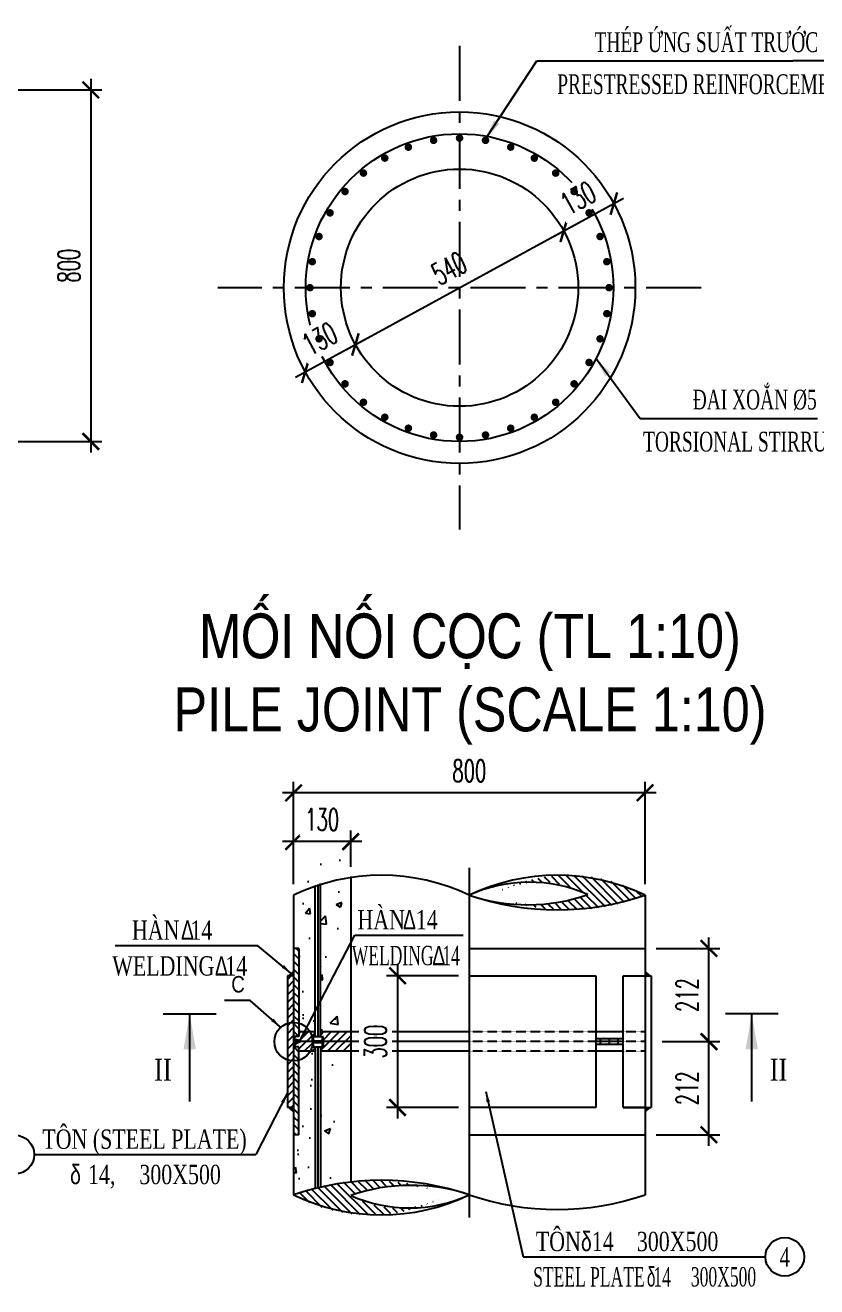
# Model space of a CAD drawing. Extents: x -687 to 808890, y -259 to 107959.
# Drawn here: x 801079 to 802880, y 91288 to 94159 of the extents above; entities that cross this region are included whole.
import ezdxf
from ezdxf.enums import TextEntityAlignment as Align

# ---------------------------------------------------------------- set-up
doc = ezdxf.new("R2010")
doc.units = 0
doc.header["$MEASUREMENT"] = 0
doc.header["$PDMODE"] = 3
doc.linetypes.add('CENTER', pattern=[2, 1.25, -0.25, 0.25, -0.25])
doc.linetypes.add('HIDDEN', pattern=[0.375, 0.25, -0.125])
doc.layers.get('0').update_dxf_attribs({"color": 3, "linetype": 'CONTINUOUS'})
doc.layers.get('DEFPOINTS').update_dxf_attribs({"linetype": 'CONTINUOUS'})
for name, color, linetype in [('HARCH', 9, 'CONTINUOUS'), ('Hatch', 5, 'CONTINUOUS'), ('khuat', 8, 'HIDDEN'), ('Kich thuoc', 4, 'CONTINUOUS'), ('KTHUOC', 2, 'CONTINUOUS'), ('Manh', 9, 'CONTINUOUS'), ('Text', 3, 'CONTINUOUS'), ('Thep chu', 1, 'CONTINUOUS'), ('Thep dai', 6, 'CONTINUOUS'), ('Tim', 8, 'CENTER'), ('VIEN', 3, 'CONTINUOUS')]:
    doc.layers.add(name, color=color, linetype=linetype)
doc.styles.add('DIM', font='isocp.shx')
doc.styles.add('HOA', font='VHAVAN.TTF')
doc.styles.add('Kichthuoc', font='romans.shx', dxfattribs={"width": 0.6})
doc.styles.get("Standard").update_dxf_attribs({"font": 'vntimeh.shx', "width": 0.65})
doc.styles.add('SYMBOL', font='greeks.shx', dxfattribs={"width": 0.8})
doc.styles.add('Ten', font='VHARIALN.TTF')
doc.linetypes.add('WELD', pattern='A,0.3,[130,ltypeshp.shx,S=0.25,R=0,X=0,Y=0.25],0.3', length=0.6)
doc.dimstyles.new('10a', dxfattribs={"dimscale": 200, "dimtxt": 0.22, "dimasz": 0.12, "dimexe": 0.12, "dimexo": 0.12, "dimgap": 0.1, "dimtad": 1, "dimdec": 0, "dimlfac": 0.5, "dimzin": 0, "dimdsep": 46, "dimtxsty": 'DIM', "dimblk": 'OBLIQUE', "dimcen": 0.09, "dimdle": 0.12, "dimclrd": 4, "dimclre": 4, "dimclrt": 3, "dimadec": 0, "dimazin": 0, "dimtfac": 1, "dimtdec": 0, "dimtmove": 0, "dimatfit": 0, "dimfxl": 1, "dimtolj": 1, "dimtzin": 0, "dimarcsym": 0})
doc.dimstyles.new('Dim 250', dxfattribs={"dimscale": 250, "dimtxt": 0.2, "dimasz": 0.15, "dimexe": 0.1, "dimexo": 0.1, "dimgap": 0.1, "dimtad": 1, "dimdec": 0, "dimlfac": -1, "dimzin": 0, "dimdsep": 46, "dimtxsty": 'Kichthuoc', "dimblk": 'ARCHTICK', "dimcen": 0.1, "dimdle": 0.1, "dimclrd": 4, "dimclre": 4, "dimclrt": 3, "dimadec": 0, "dimazin": 0, "dimtfac": 1, "dimtdec": 0, "dimtix": 1, "dimtmove": 2, "dimatfit": 3, "dimfxl": 1, "dimtfill": 1, "dimtolj": 1, "dimtzin": 0, "dimarcsym": 0})
doc.dimstyles.new('Le 250', dxfattribs={"dimscale": 250, "dimtxt": 0.22, "dimasz": 0.18, "dimexe": 0.1, "dimexo": 0.2, "dimgap": 0.1, "dimtad": 1, "dimdec": 0, "dimzin": 0, "dimdsep": 46, "dimtxsty": 'Kichthuoc', "dimblk": 'ARCHTICK', "dimcen": 0, "dimdle": 0.1, "dimclrd": 2, "dimclre": 2, "dimclrt": 256, "dimadec": 0, "dimazin": 0, "dimtfac": 1, "dimtdec": 0, "dimtix": 1, "dimtmove": 2, "dimatfit": 3, "dimfxl": 1, "dimtolj": 1, "dimtzin": 0, "dimarcsym": 0})
pattern_1 = [(135, (790914.554, 93027.854), (-8.838835, -8.838835), [])]

# ---------------------------------------------------------------- blocks, each defined once
blk = doc.blocks.new('_ArchTick')
at = {"color": 0, "linetype": 'ByBlock', "const_width": 0.15}
blk.add_lwpolyline([(-0.5, -0.5), (0.5, 0.5)], dxfattribs=at)
blk = doc.blocks.new('*D296')
at = {"layer": 'DEFPOINTS', "color": 0}
for p in [(801015.8, 94011.5), (801015.8, 93211.5), (801228, 93211.5)]:
    blk.add_point(p, dxfattribs=at)
at = {"layer": 'Kich thuoc', "color": 4, "lineweight": -2}
for p, q in [((801228, 94036.5), (801228, 93186.5)), ((801040.8, 94011.5), (801253, 94011.5)), ((801040.8, 93211.5), (801253, 93211.5))]:
    blk.add_line(p, q, dxfattribs=at)
at = {"layer": 'Kich thuoc', "color": 4, "lineweight": -2, "xscale": 37.5, "yscale": 37.5, "zscale": 37.5}
for p, rotation in [((801228, 94011.5), 90), ((801228, 93211.5), 270)]:
    blk.add_blockref('_ArchTick', p, dxfattribs=dict(at, rotation=rotation))
at = {"layer": 'Kich thuoc', "color": 3, "insert": (801178, 93611.5), "char_height": 50, "attachment_point": 5, "rotation": 90, "style": 'Kichthuoc', "bg_fill": 3, "box_fill_scale": 1.25, "bg_fill_color": 256, "bg_fill_true_color": 13158600, "bg_fill_transparency": 0}
blk.add_mtext('\\A1;800', dxfattribs=at)
blk = doc.blocks.new('*D293')
at = {"layer": 'DEFPOINTS', "color": 0}
for p in [(801830.2, 93432.3), (801830.2, 93432.3), (801716, 93370.1)]:
    blk.add_point(p, dxfattribs=at)
at = {"layer": 'Kich thuoc', "color": 4, "lineweight": -2}
for p, q in [((801694.1, 93358.1), (801852.2, 93444.3)), ((801842.2, 93410.4), (801842.2, 93410.4)), ((801728, 93348.2), (801728, 93348.2))]:
    blk.add_line(p, q, dxfattribs=at)
at = {"layer": 'Kich thuoc', "color": 4, "lineweight": -2, "xscale": 37.5, "yscale": 37.5, "zscale": 37.5}
for p, rotation in [((801830.2, 93432.3), 28.58698925842273), ((801716, 93370.1), 208.5869892584228)]:
    blk.add_blockref('_ArchTick', p, dxfattribs=dict(at, rotation=rotation))
at = {"layer": 'Kich thuoc', "color": 3, "insert": (801749.2, 93445.1), "char_height": 50, "attachment_point": 5, "rotation": 28.587, "style": 'Kichthuoc', "bg_fill": 3, "box_fill_scale": 1.25, "bg_fill_color": 256, "bg_fill_true_color": 13158600, "bg_fill_transparency": 11732736}
blk.add_mtext('\\A1;130', dxfattribs=at)
blk = doc.blocks.new('*D294')
at = {"layer": 'DEFPOINTS', "color": 0}
for p in [(802304.4, 93690.7), (802304.4, 93690.7), (801830.2, 93432.3)]:
    blk.add_point(p, dxfattribs=at)
at = {"layer": 'Kich thuoc', "color": 4, "lineweight": -2}
blk.add_line((801808.2, 93420.3), (802326.3, 93702.7), dxfattribs=at)
at = {"layer": 'Kich thuoc', "color": 4, "lineweight": -2, "xscale": 37.5, "yscale": 37.5, "zscale": 37.5}
for p, rotation in [((802304.4, 93690.7), 28.58698925857876), ((801830.2, 93432.3), 208.5869892585788)]:
    blk.add_blockref('_ArchTick', p, dxfattribs=dict(at, rotation=rotation))
at = {"layer": 'Kich thuoc', "color": 3, "insert": (802043.4, 93605.4), "char_height": 50, "attachment_point": 5, "rotation": 28.587, "style": 'Kichthuoc', "bg_fill": 3, "box_fill_scale": 1.25, "bg_fill_color": 256, "bg_fill_true_color": 13158600, "bg_fill_transparency": 4331688}
blk.add_mtext('\\A1;540', dxfattribs=at)
blk = doc.blocks.new('*D295')
at = {"layer": 'DEFPOINTS', "color": 0}
for p in [(802418.5, 93752.9), (802418.5, 93752.9), (802304.4, 93690.7)]:
    blk.add_point(p, dxfattribs=at)
at = {"layer": 'Kich thuoc', "color": 4, "lineweight": -2}
for p, q in [((802282.4, 93678.7), (802440.5, 93764.9)), ((802430.5, 93730.9), (802430.5, 93730.9)), ((802316.3, 93668.7), (802316.3, 93668.7))]:
    blk.add_line(p, q, dxfattribs=at)
at = {"layer": 'Kich thuoc', "color": 4, "lineweight": -2, "xscale": 37.5, "yscale": 37.5, "zscale": 37.5}
for p, rotation in [((802418.5, 93752.9), 28.58698925876108), ((802304.4, 93690.7), 208.5869892587611)]:
    blk.add_blockref('_ArchTick', p, dxfattribs=dict(at, rotation=rotation))
at = {"layer": 'Kich thuoc', "color": 3, "insert": (802337.5, 93765.7), "char_height": 50, "attachment_point": 5, "rotation": 28.587, "style": 'Kichthuoc', "bg_fill": 3, "box_fill_scale": 1.25, "bg_fill_color": 256, "bg_fill_true_color": 13158600, "bg_fill_transparency": 11732736}
blk.add_mtext('\\A1;130', dxfattribs=at)
blk = doc.blocks.new('*D417')
at = {"layer": 'DEFPOINTS', "color": 0}
for p in [(801819.5, 92218.4), (801689.5, 92179)]:
    blk.add_point(p, dxfattribs=at)
at = {"layer": 'Kich thuoc', "color": 4, "lineweight": -2}
for p, q in [((801689.5, 92204), (801689.5, 92326.1)), ((801819.5, 92243.4), (801819.5, 92326.1)), ((801844.5, 92301.1), (801664.5, 92301.1))]:
    blk.add_line(p, q, dxfattribs=at)
at = {"layer": 'Kich thuoc', "color": 4, "lineweight": -2, "xscale": 37.5, "yscale": 37.5, "zscale": 37.5, "rotation": 180}
blk.add_blockref('_ArchTick', (801689.5, 92301.1), dxfattribs=at)
at = {"layer": 'Kich thuoc', "color": 4, "lineweight": -2, "xscale": 37.5, "yscale": 37.5, "zscale": 37.5}
blk.add_blockref('_ArchTick', (801819.5, 92301.1), dxfattribs=at)
at = {"layer": 'Kich thuoc', "color": 3, "insert": (801754.5, 92351.1), "char_height": 50, "attachment_point": 5, "style": 'Kichthuoc', "bg_fill": 3, "box_fill_scale": 1.25, "bg_fill_color": 256, "bg_fill_true_color": 13158600, "bg_fill_transparency": 13426968}
blk.add_mtext('\\A1;130', dxfattribs=at)
at = {"layer": 'DEFPOINTS', "color": 0}
blk.add_point((801689.5, 92301.1), dxfattribs=at)
blk = doc.blocks.new('Cati-i')
at = {"layer": 'Text'}
for p, q in [((-3, 0), (3, 0)), ((0, -10), (0, 0))]:
    blk.add_line(p, q, dxfattribs=at)
blk.add_solid([(-0.7, -4.03), (0.7, -4.03), (0, 0)], dxfattribs=at)
at = {"layer": 'Text', "width": 0.8}
blk.add_attdef('I', text='', height=2.5, dxfattribs=at).set_placement((-3.04, -7.62), align=Align.CENTER)
blk = doc.blocks.new('*D418')
at = {"layer": 'DEFPOINTS', "color": 0}
for p in [(802503.5, 91845.9), (802635, 91845.9), (802489.5, 91633.9)]:
    blk.add_point(p, dxfattribs=at)
at = {"layer": 'Kich thuoc', "color": 4, "lineweight": -2}
for p, q in [((802635, 91608.9), (802635, 91870.9)), ((802528.5, 91845.9), (802660, 91845.9)), ((802514.5, 91633.9), (802660, 91633.9))]:
    blk.add_line(p, q, dxfattribs=at)
at = {"layer": 'Kich thuoc', "color": 4, "lineweight": -2, "xscale": 37.5, "yscale": 37.5, "zscale": 37.5}
for p, rotation in [((802635, 91845.9), 90), ((802635, 91633.9), 270)]:
    blk.add_blockref('_ArchTick', p, dxfattribs=dict(at, rotation=rotation))
at = {"layer": 'Kich thuoc', "color": 3, "insert": (802585, 91739.9), "char_height": 50, "attachment_point": 5, "rotation": 90, "style": 'Kichthuoc', "bg_fill": 3, "box_fill_scale": 1.25, "bg_fill_color": 256, "bg_fill_true_color": 13158600, "bg_fill_transparency": 2656640}
blk.add_mtext('\\A1;212', dxfattribs=at)
blk = doc.blocks.new('*D419')
at = {"layer": 'DEFPOINTS', "color": 0}
for p in [(802489.5, 92057.9), (802635, 92057.9), (802503.5, 91845.9)]:
    blk.add_point(p, dxfattribs=at)
at = {"layer": 'Kich thuoc', "color": 4, "lineweight": -2}
for p, q in [((802635, 91820.9), (802635, 92082.9)), ((802514.5, 92057.9), (802660, 92057.9)), ((802528.5, 91845.9), (802660, 91845.9))]:
    blk.add_line(p, q, dxfattribs=at)
at = {"layer": 'Kich thuoc', "color": 4, "lineweight": -2, "xscale": 37.5, "yscale": 37.5, "zscale": 37.5}
for p, rotation in [((802635, 92057.9), 90), ((802635, 91845.9), 270)]:
    blk.add_blockref('_ArchTick', p, dxfattribs=dict(at, rotation=rotation))
at = {"layer": 'Kich thuoc', "color": 3, "insert": (802585, 91951.9), "char_height": 50, "attachment_point": 5, "rotation": 90, "style": 'Kichthuoc', "bg_fill": 3, "box_fill_scale": 1.25, "bg_fill_color": 256, "bg_fill_true_color": 13158600, "bg_fill_transparency": 11732736}
blk.add_mtext('\\A1;212', dxfattribs=at)
blk = doc.blocks.new('_Oblique')
at = {"color": 0, "linetype": 'ByBlock', "lineweight": -2}
blk.add_line((-0.5, -0.5), (0.5, 0.5), dxfattribs=at)
blk = doc.blocks.new('*D420')
at = {"layer": 'DEFPOINTS', "color": 0}
for p in [(802089.5, 91995.9), (801926.1, 91695.9), (802089.5, 91695.9)]:
    blk.add_point(p, dxfattribs=at)
at = {"layer": 'Kich thuoc', "color": 4, "lineweight": -2}
for p, q in [((801926.1, 92020.9), (801926.1, 91670.9)), ((802064.5, 91995.9), (801901.1, 91995.9)), ((802064.5, 91695.9), (801901.1, 91695.9))]:
    blk.add_line(p, q, dxfattribs=at)
at = {"layer": 'Kich thuoc', "color": 4, "lineweight": -2, "xscale": 37.5, "yscale": 37.5, "zscale": 37.5}
for p, rotation in [((801926.1, 91995.9), 90), ((801926.1, 91695.9), 270)]:
    blk.add_blockref('_ArchTick', p, dxfattribs=dict(at, rotation=rotation))
at = {"layer": 'Kich thuoc', "color": 3, "insert": (801876.1, 91845.9), "char_height": 50, "attachment_point": 5, "rotation": 90, "style": 'Kichthuoc', "bg_fill": 3, "box_fill_scale": 1.25, "bg_fill_color": 256, "bg_fill_true_color": 13158600, "bg_fill_transparency": 13431612}
blk.add_mtext('\\A1;300', dxfattribs=at)
blk = doc.blocks.new('*D421')
at = {"layer": 'DEFPOINTS', "color": 0}
for p in [(801689.5, 92412), (801689.5, 92235.2), (802489.5, 92179)]:
    blk.add_point(p, dxfattribs=at)
at = {"layer": 'Kich thuoc', "color": 4, "lineweight": -2}
for p, q in [((801689.5, 92260.2), (801689.5, 92437)), ((802489.5, 92204), (802489.5, 92437)), ((802514.5, 92412), (801664.5, 92412))]:
    blk.add_line(p, q, dxfattribs=at)
at = {"layer": 'Kich thuoc', "color": 4, "lineweight": -2, "xscale": 37.5, "yscale": 37.5, "zscale": 37.5, "rotation": 180}
blk.add_blockref('_ArchTick', (801689.5, 92412), dxfattribs=at)
at = {"layer": 'Kich thuoc', "color": 4, "lineweight": -2, "xscale": 37.5, "yscale": 37.5, "zscale": 37.5}
blk.add_blockref('_ArchTick', (802489.5, 92412), dxfattribs=at)
at = {"layer": 'Kich thuoc', "color": 3, "insert": (802089.5, 92462), "char_height": 50, "attachment_point": 5, "style": 'Kichthuoc', "bg_fill": 3, "box_fill_scale": 1.25, "bg_fill_color": 256, "bg_fill_true_color": 13158600, "bg_fill_transparency": 13431612}
blk.add_mtext('\\A1;800', dxfattribs=at)

msp = doc.modelspace()

# ---------------------------------------------------------------- hatches: boundary and pattern name
at = {"layer": 'HARCH'}
h = msp.add_hatch(dxfattribs=at)
h.set_pattern_fill('ANSI31', color=256, scale=100, angle=90, style=0)
h.set_pattern_definition(pattern_1)
h.paths.add_polyline_path([(801819.5, 91495.7, -0.177243), (802012.4, 91506.9, 0.173829), (801689.5, 91497.2, 0.245422), (802023.3, 91488.7, -0.241912)])
at = {"layer": 'Hatch'}
h = msp.add_hatch(dxfattribs=at)
h.set_pattern_fill('ANSI31', color=256, scale=100, angle=90, style=0)
h.set_pattern_definition(pattern_1)
h.paths.add_polyline_path([(801701.5, 92057.9), (801689.5, 92057.9), (801689.5, 91857.9), (801701.5, 91857.9)])
h.paths.add_polyline_path([(801701.5, 91833.9), (801689.5, 91833.9), (801689.5, 91633.9), (801701.5, 91633.9)])
h = msp.add_hatch(dxfattribs=at)
h.set_pattern_fill('ANSI31', color=256, scale=100, style=0)
h.set_pattern_definition([(45, (29899.795, -8849.837), (-8.83883476, 8.83883476), [])])
h.paths.add_polyline_path([(801689.5, 91995.9), (801675.5, 91995.9), (801675.5, 91887.4, -0.081492), (801689.5, 91889.7)])
h.paths.add_polyline_path([(801689.5, 91839.4), (801689.5, 91889.7, 0.081492), (801675.5, 91887.4), (801675.5, 91804.4, 0.081492), (801689.5, 91802.1)])
h.paths.add_polyline_path([(801689.5, 91802.1, -0.081492), (801675.5, 91804.4), (801675.5, 91695.9), (801689.5, 91695.9)])
h = msp.add_hatch(dxfattribs=at)
h.set_pattern_fill('ANSI31', color=256, scale=100, style=0)
h.set_pattern_definition([(45, (790914.554, 93027.854), (-8.838835, 8.838835), [])])
h.paths.add_polyline_path([(801732.5, 91857.9), (801737.5, 91857.9), (801737.5, 91867.9), (801701.5, 91867.9), (801701.5, 91857.9), (801689.5, 91857.9), (801689.5, 91852.4), (801703.5, 91847.4), (801703.5, 91845.9), (801732.5, 91845.9)])
h.paths.add_polyline_path([(801737.5, 91833.9), (801732.5, 91833.9), (801732.5, 91845.9), (801703.5, 91845.9), (801703.5, 91844.4), (801689.5, 91839.4), (801689.5, 91833.9), (801701.5, 91833.9), (801701.5, 91823.9), (801737.5, 91823.9)])
h.paths.add_polyline_path([(801819.5, 91867.9), (801751.5, 91867.9), (801751.5, 91857.9), (801756.5, 91857.9), (801756.5, 91845.9), (801819.5, 91845.9)])
h.paths.add_polyline_path([(801819.5, 91845.9), (801756.5, 91845.9), (801756.5, 91833.9), (801751.5, 91833.9), (801751.5, 91823.9), (801819.5, 91823.9)])

# ---------------------------------------------------------------- linework, layer by layer
msp.add_circle((802067.3, 93561.5), 270)
for p, q in [((802387.5, 91852.4), (802387.5, 91839.4)), ((802407.5, 91852.4), (802407.5, 91839.4)), ((802427.5, 91852.4), (802427.5, 91839.4))]:
    msp.add_line(p, q, dxfattribs=at)
for points in [[(801689.5, 91995.9), (801689.5, 92007.9), (801675.5, 91995.9)], [(802489.5, 91995.9), (802489.5, 92007.9), (802503.5, 91995.9)], [(801689.5, 91695.9), (801675.5, 91695.9), (801689.5, 91683.9)], [(802489.5, 91695.9), (802503.5, 91695.9), (802489.5, 91683.9)]]:
    msp.add_solid(points, dxfattribs=at)
at = {"layer": 'khuat'}
for p, q in [((802377.5, 91867.9), (802089.5, 91867.9)), ((802489.5, 91867.9), (802439.5, 91867.9)), ((802377.5, 91845.9), (802089.5, 91845.9)), ((802489.5, 91845.9), (802439.5, 91845.9)), ((802377.5, 91823.9), (802089.5, 91823.9)), ((802489.5, 91823.9), (802439.5, 91823.9))]:
    msp.add_line(p, q, dxfattribs=at)
at = {"layer": 'KTHUOC'}
for p, q in [((801283.3, 92064.6), (801607.1, 92064.6)), ((801828.8, 92088.2), (802075.3, 92088.2)), ((801099.2, 91589), (801603.9, 91589)), ((802212.4, 91356.2), (802763.5, 91356.2))]:
    msp.add_line(p, q, dxfattribs=at)
for centre in [(801055.2, 91589), (802807.5, 91356.2)]:
    msp.add_circle(centre, 44, dxfattribs=at)
for centre, radius, start, end in [((802289.5, 91760.3), 464.1, 64.4699, 115.5301), ((802289.5, 92765.9), 620, 251.1823, 288.8177), ((801889.5, 90910.3), 620, 71.1823, 108.8177), ((801956.6, 91101.2), 417.7, 71.4505, 109.1681), ((801889.5, 91915.9), 464.1, 244.4699, 295.5301), ((801952.9, 91796.1), 328.6, 246.0522, 294.5664), ((802289.5, 92084.1), 620, 251.1823, 288.8177)]:
    msp.add_arc(centre, radius, start, end, dxfattribs=at)
msp.add_solid([(801689.5, 91852.4), (801703.5, 91847.4), (801689.5, 91839.4), (801703.5, 91844.4)], dxfattribs=at)
at = {"layer": 'Manh', "linetype": 'WELD', "ltscale": 22}
for p, q in [((802089.5, 91995.9), (802377.5, 91995.9)), ((802377.5, 91995.9), (802377.5, 91695.9)), ((802377.5, 91995.9), (802377.5, 91695.9)), ((802439.5, 91695.9), (802439.5, 91995.9)), ((802439.5, 91995.9), (802489.5, 91995.9)), ((802377.5, 91695.9), (802089.5, 91695.9)), ((802489.5, 91695.9), (802439.5, 91695.9))]:
    msp.add_line(p, q, dxfattribs=at)
at = {"layer": 'Thep chu', "const_width": 8.56}
for points in [[(802004, 93896, 1), (802012.4, 93897.5, 1)], [(802063, 93901.9, 1), (802071.6, 93901.9, 1)], [(802122.2, 93897.5, 1), (802130.6, 93896, 1)], [(801946.8, 93879.9, 1), (801954.9, 93882.8, 1)], [(802179.7, 93882.8, 1), (802187.7, 93879.9, 1)], [(801893.4, 93854.2, 1), (801900.8, 93858.4, 1)], [(802233.8, 93858.4, 1), (802241.2, 93854.2, 1)], [(801845.2, 93819.5, 1), (801851.8, 93825, 1)], [(801803.8, 93777, 1), (801809.3, 93783.6, 1)], [(801770.3, 93728, 1), (801774.6, 93735.4, 1)], [(801745.9, 93673.9, 1), (801748.9, 93681.9, 1)], [(801731.3, 93616.4, 1), (801732.8, 93624.8, 1)], [(802401.8, 93624.8, 1), (802403.3, 93616.4, 1)], [(801726.9, 93557.2, 1), (801726.9, 93565.8, 1)], [(802407.7, 93565.8, 1), (802407.7, 93557.2, 1)], [(802403.3, 93506.6, 1), (802401.8, 93498.2, 1)], [(802388.6, 93449.1, 1), (802385.7, 93441.1, 1)], [(802364.2, 93395, 1), (802359.9, 93387.6, 1)], [(802330.8, 93346, 1), (802325.3, 93339.4, 1)], [(801851.8, 93298, 1), (801845.2, 93303.5, 1)], [(802289.4, 93303.5, 1), (802282.8, 93298, 1)], [(801900.8, 93264.6, 1), (801893.4, 93268.8, 1)], [(802241.2, 93268.8, 1), (802233.8, 93264.6, 1)], [(801954.9, 93240.2, 1), (801946.8, 93243.1, 1)], [(802187.7, 93243.1, 1), (802179.7, 93240.2, 1)], [(802012.4, 93225.5, 1), (802004, 93227, 1)], [(802071.6, 93221.1, 1), (802063, 93221.1, 1)], [(802130.6, 93227, 1), (802122.2, 93225.5, 1)]]:
    msp.add_lwpolyline(points, format="xyb", close=True, dxfattribs=at)
at = {"layer": 'Thep dai'}
msp.add_circle((802067.3, 93561.5), 350, dxfattribs=at)
at = {"layer": 'Tim'}
for p, q in [((802089.5, 92241.1), (802089.5, 91445.7)), ((801744.5, 92203.8), (801744.5, 91855.9)), ((801744.5, 91835.9), (801744.5, 91515))]:
    msp.add_line(p, q, dxfattribs=at)
at = {"layer": 'VIEN'}
for p, q in [((801750.6, 91857.9), (801750.6, 92205.8)), ((801819.5, 92221.5), (801819.5, 91870.9)), ((801689.5, 92179), (801689.5, 91852.4)), ((801738.4, 91857.9), (801738.4, 92201.5)), ((802489.5, 92179), (802489.5, 91845.9)), ((801701.5, 92057.9), (801689.5, 92057.9)), ((801701.5, 92057.9), (801701.5, 91857.9)), ((802089.5, 92057.9), (802489.5, 92057.9)), ((801689.5, 91995.9), (801675.5, 91995.9)), ((801675.5, 91995.9), (801675.5, 91695.9)), ((801689.5, 91983.9), (801689.5, 91707.9)), ((802089.5, 91995.9), (802377.5, 91995.9)), ((802439.5, 91995.9), (802503.5, 91995.9)), ((802503.5, 91995.9), (802503.5, 91695.9)), ((801738.4, 91867.9), (801701.5, 91867.9)), ((801737.5, 91857.9), (801737.5, 91867.9)), ((802089.5, 91867.9), (801750.6, 91867.9)), ((801751.5, 91857.9), (801751.5, 91867.9)), ((801819.5, 91870.9), (801819.5, 91820.9)), ((802439.5, 91867.9), (802377.5, 91867.9)), ((801701.5, 91857.9), (801689.5, 91857.9)), ((801703.5, 91847.4), (801689.5, 91852.4)), ((801703.5, 91844.4), (801689.5, 91839.4)), ((801689.5, 91839.4), (801689.5, 91497.2)), ((801701.5, 91833.9), (801689.5, 91833.9)), ((801701.5, 91633.9), (801701.5, 91833.9)), ((801703.5, 91847.4), (801703.5, 91845.9)), ((801703.5, 91844.4), (801703.5, 91845.9)), ((802089.5, 91845.9), (801703.5, 91845.9)), ((801732.5, 91845.9), (801732.5, 91857.9)), ((801732.5, 91857.9), (801737.5, 91857.9)), ((801732.5, 91845.9), (801732.5, 91833.9)), ((801732.5, 91833.9), (801737.5, 91833.9)), ((801737.5, 91827.9), (801737.5, 91834)), ((801737.5, 91833.9), (801737.5, 91823.9)), ((801738.4, 91857.9), (801750.6, 91857.9)), ((801738.4, 91847.9), (801750.6, 91847.9)), ((801738.4, 91843.9), (801750.6, 91843.9)), ((801738.4, 91833.9), (801738.4, 91513.4)), ((801738.4, 91833.9), (801750.6, 91833.9)), ((801750.6, 91833.9), (801750.6, 91516.6)), ((801751.5, 91857.9), (801756.5, 91857.9)), ((801751.5, 91833.9), (801756.5, 91833.9)), ((801751.5, 91833.9), (801751.5, 91823.9)), ((801756.5, 91845.9), (801756.5, 91857.9)), ((801756.5, 91845.9), (801756.5, 91833.9)), ((802439.5, 91852.4), (802377.5, 91852.4)), ((802439.5, 91845.9), (802377.5, 91845.9)), ((802439.5, 91839.4), (802377.5, 91839.4)), ((802489.5, 91845.9), (802489.5, 91497.2)), ((801738.4, 91823.9), (801701.5, 91823.9)), ((802089.5, 91823.9), (801750.6, 91823.9)), ((801819.5, 91820.9), (801819.5, 91528.2)), ((802439.5, 91823.9), (802377.5, 91823.9)), ((801689.5, 91695.9), (801675.5, 91695.9)), ((802439.5, 91695.9), (802503.5, 91695.9)), ((801701.5, 91633.9), (801689.5, 91633.9)), ((802089.5, 91633.9), (802489.5, 91633.9))]:
    msp.add_line(p, q, dxfattribs=at)
msp.add_circle((801689.5, 91845.9), 43.8, dxfattribs=at)
for centre, start, end in [((801738.4, 91852.9), 90, 270), ((801738.4, 91838.9), 90, 270), ((801750.6, 91852.9), 270, 90), ((801750.6, 91838.9), 270, 90)]:
    msp.add_arc(centre, 5, start, end, dxfattribs=at)

# ---------------------------------------------------------------- block references
at = {"layer": 'Hatch', "xscale": 20, "yscale": 20, "zscale": 20}
msp.add_blockref('Cati-i', (801453, 91909.3), dxfattribs=at).add_auto_attribs({'I': 'II'})
at = {"layer": 'Hatch'}
ref = msp.add_blockref('Cati-i', (802732.3, 91909.3), dxfattribs=dict(at, xscale=-20, yscale=20, zscale=20))
ref.add_attrib('I', 'II', dxfattribs={"layer": 'Text', "height": 50, "width": 0.8}).set_placement((802793.2, 91757), align=Align.CENTER)

# ---------------------------------------------------------------- texts
at = {"layer": 'Text'}
for s, height, width, p in [('thÐp øng suÊt tr\xadíc 36%%c10.7', 45, 0.65, (802711.3, 94097.7)), ('prestressed reinforcement 36%%c10.7', 45, 0.65, (802711.3, 94002)), ('®ai xo¾n %%C5', 45, 0.65, (802739.1, 93284.4)), ('torsional stirrup %%C5', 45, 0.65, (802739.1, 93188.7)), ('T«n (steel plate)', 44, 0.75, (801350.2, 91602)), ('14,', 44, 0.75, (801252.7, 91521.6)), ('300x500', 44, 0.75, (801431.3, 91521.6)), ('T«n  14', 44, 0.75, (802329.5, 91369.2)), ('300x500', 44, 0.75, (802563.6, 91369.2)), ('steel plate  14', 44, 0.6, (802391.6, 91288.7)), ('300x500', 44, 0.6, (802668.1, 91288.7))]:
    msp.add_text(s, height=height, dxfattribs=dict(at, width=width)).set_placement(p, align=Align.CENTER)
at = {"layer": 'Text', "color": 3, "style": 'Ten'}
for s, p in [('mèi nèi cäc (TL 1:10)', (802091.2, 92719.2)), ('pile joint (scale 1:10)', (802091.2, 92551.9))]:
    msp.add_text(s, height=100, dxfattribs=at).set_placement(p, align=Align.CENTER)
at = {"layer": 'Text', "width": 0.75}
for s, p in [('Hµn  14', (801834.9, 92101.2)), ('Hµn  14', (801321.7, 92077.6)), ('welding  14', (801276.6, 91996.2))]:
    msp.add_text(s, height=44, dxfattribs=at).set_placement(p)
at = {"layer": 'Text', "style": 'SYMBOL'}
for s, width, p in [('D', 0.75, (801433.2, 92077.6)), ('D', 0.75, (801938.5, 92101.2)), ('D', 0.75, (801510.5, 91996.2)), ('d', 0.75, (801180.8, 91521.6)), ('d', 0.75, (802343.6, 91369.2)), ('d', 0.6, (802493.6, 91288.7))]:
    msp.add_text(s, height=44, dxfattribs=dict(at, width=width)).set_placement(p)
at = {"layer": 'Text', "color": 3, "style": 'HOA', "width": 0.85}
msp.add_text('c', height=37.5, dxfattribs=at).set_placement((801547.7, 91957.7))
at = {"layer": 'Text', "width": 0.7}
msp.add_text('4', height=44, dxfattribs=at).set_placement((802807.5, 91356.2), align=Align.MIDDLE)

# ---------------------------------------------------------------- dimensions: what is measured, and where the dimension line sits
at = {"layer": 'Kich thuoc'}
dim = msp.add_linear_dim(base=(801228, 93211.5), p1=(801015.8, 94011.5), p2=(801015.8, 93211.5), angle=90, dimstyle='Dim 250', dxfattribs=at)
dim.commit()
dim.dimension.update_dxf_attribs({"geometry": '*D296', "text_midpoint": (801178, 93611.5)})

# ---------------------------------------------------------------- leaders
for points in [[(802127.1, 93900.9), (802243.4, 94077.4), (802825.8, 94077.4)], [(803334.6, 93889.1), (803077.1, 94077.4), (802825.8, 94077.4)], [(802378, 93400.3), (802478.5, 93264), (802882.2, 93264)]]:
    msp.add_leader(points, dimstyle='Le 250', override={"dimtad": 0}, dxfattribs=at)
at = {"layer": 'KTHUOC'}
for points in [[(801683.5, 92001.9), (801607.1, 92064.6)], [(801659.2, 91879.6), (801591, 91939.2), (801531.9, 91939.2)], [(801675.5, 91729.1), (801603.9, 91589)], [(802127.2, 91732.4), (802212.4, 91356.2)]]:
    msp.add_leader(points, dimstyle='10a', dxfattribs=at)

# ---------------------------------------------------------------- next in the draw order: dimensions: what is measured, and where the dimension line sits
at = {"layer": 'Kich thuoc'}
dim = msp.add_aligned_dim(p1=(801716, 93370.1), p2=(801830.2, 93432.3), distance=0, dimstyle='Dim 250', dxfattribs=at)
dim.commit()
dim.dimension.update_dxf_attribs({"geometry": '*D293', "text_midpoint": (801749.2, 93445.1)})
dim = msp.add_linear_dim(base=(801689.5, 92301.1), p1=(801819.5, 92218.4), p2=(801689.5, 92179), dimstyle='Dim 250', dxfattribs=at)
dim.commit()
dim.dimension.update_dxf_attribs({"geometry": '*D417', "text_midpoint": (801754.5, 92351.1)})
for base, p1, p2, picture, middle in [((801926.1, 91695.9), (802089.5, 91995.9), (802089.5, 91695.9), '*D420', (801876.1, 91845.9)), ((802635, 91845.9), (802489.5, 91633.9), (802503.5, 91845.9), '*D418', (802585, 91739.9))]:
    dim = msp.add_linear_dim(base=base, p1=p1, p2=p2, angle=90, dimstyle='Dim 250', dxfattribs=at)
    dim.commit()
    dim.dimension.update_dxf_attribs({"geometry": picture, "text_midpoint": middle})

# ---------------------------------------------------------------- next in the draw order: hatches: boundary and pattern name
h = msp.add_hatch()
h.set_pattern_fill('AR-CONC', color=256, scale=20, style=0)
h.set_pattern_definition([(50, (804335.6, 93240.74), (143.452, -12.5504), [15, -165]), (355, (804335.6, 93240.74), (-27.75, 150.4384), [12, -132]), (100.4514, (804347.56, 93239.69), (115.702, 137.888), [12.748, -140.2284]), (46.184, (804335.6, 93280.74), (213.448, -33.104), [22.5, -247.5]), (96.6356, (804353.4, 93277.98), (186.933, 194.824), [19.122, -210.343]), (351.184, (804335.6, 93280.74), (186.932, 194.824), [18, -198]), (21, (804355.6, 93270.74), (119.3814, -80.5238), [15, -165]), (326, (804355.6, 93270.74), (48.663, 145.03), [12, -132]), (71.4514, (804365.55, 93264.03), (168.0445, 64.506), [12.748, -140.2284]), (37.5, (804335.605, 93240.74), (2.432, 66.5788), [0, -130.4, 0, -134, 0, -132.5]), (7.5, (804335.605, 93240.74), (52.6139, 78.8823), [0, -76.4, 0, -127.4, 0, -50.5]), (327.5, (804291.005, 93240.74), (106.7645, -4.511), [0, -50, 0, -156, 0, -207]), (317.5, (804271.005, 93240.74), (116.6372, 20.021), [0, -65, 0, -103.6, 0, -147])])
h.paths.add_polyline_path([(801799.5, 92280.3, 0.035044), (801750.6, 92267.7), (801750.6, 91867.9), (801799.5, 91867.9), (801799.5, 91870.9)])
h.paths.add_polyline_path([(801738.4, 92263.4, 0.037383), (801689.5, 92240.9), (801689.5, 92057.9), (801701.5, 92057.9), (801701.5, 91867.9), (801738.4, 91867.9)])
h.paths.add_polyline_path([(801799.5, 91820.9), (801799.5, 91823.9), (801750.6, 91823.9), (801750.6, 91516.6, -0.02602), (801799.5, 91525.9)])
h.paths.add_polyline_path([(801738.4, 91823.9), (801701.5, 91823.9), (801701.5, 91633.9), (801689.5, 91633.9), (801689.5, 91497.2, -0.026933), (801738.4, 91513.4)])

# ---------------------------------------------------------------- next in the draw order: linework, layer by layer
at = {"layer": 'KTHUOC'}
msp.add_arc((801889.5, 91760.3), 464.1, 64.4699, 115.5301, dxfattribs=at)
at = {"layer": 'Thep chu', "const_width": 8.56}
for points in [[(801732.8, 93498.2, 1), (801731.3, 93506.6, 1)], [(801748.9, 93441.1, 1), (801745.9, 93449.1, 1)], [(801774.6, 93387.6, 1), (801770.3, 93395, 1)], [(801809.3, 93339.4, 1), (801803.8, 93346, 1)]]:
    msp.add_lwpolyline(points, format="xyb", close=True, dxfattribs=at)

# ---------------------------------------------------------------- next in the draw order: texts
at = {"layer": 'Text', "width": 0.6}
msp.add_text('welding  14', height=44, dxfattribs=at).set_placement((801822, 92019.8))
at = {"layer": 'Text', "style": 'SYMBOL', "width": 0.75}
msp.add_text('D', height=44, dxfattribs=at).set_placement((802005.2, 92019.8))

# ---------------------------------------------------------------- next in the draw order: dimensions: what is measured, and where the dimension line sits
at = {"layer": 'Kich thuoc'}
dim = msp.add_aligned_dim(p1=(801830.2, 93432.3), p2=(802304.4, 93690.7), distance=0, dimstyle='Dim 250', dxfattribs=at)
dim.commit()
dim.dimension.update_dxf_attribs({"geometry": '*D294', "text_midpoint": (802043.4, 93605.4)})
dim = msp.add_linear_dim(base=(802635, 92057.9), p1=(802503.5, 91845.9), p2=(802489.5, 92057.9), angle=90, dimstyle='Dim 250', dxfattribs=at)
dim.commit()
dim.dimension.update_dxf_attribs({"geometry": '*D419', "text_midpoint": (802585, 91951.9)})

# ---------------------------------------------------------------- next in the draw order: leaders
at = {"layer": 'KTHUOC'}
msp.add_leader([(801703.5, 91847.4), (801828.8, 92088.2)], dimstyle='10a', dxfattribs=at)

# ---------------------------------------------------------------- next in the draw order: linework, layer by layer
at = {"layer": 'Tim', "ltscale": 100}
for p, q in [((802067.3, 94111.5), (802067.3, 93011.5)), ((802617.3, 93561.5), (801517.3, 93561.5))]:
    msp.add_line(p, q, dxfattribs=at)

# ---------------------------------------------------------------- next in the draw order: dimensions: what is measured, and where the dimension line sits
at = {"layer": 'Kich thuoc'}
dim = msp.add_aligned_dim(p1=(802304.4, 93690.7), p2=(802418.5, 93752.9), distance=0, dimstyle='Dim 250', dxfattribs=at)
dim.commit()
dim.dimension.update_dxf_attribs({"geometry": '*D295', "text_midpoint": (802337.5, 93765.7)})
dim = msp.add_linear_dim(base=(801689.5, 92412), p1=(802489.5, 92179), p2=(801689.5, 92235.2), dimstyle='Dim 250', dxfattribs=at)
dim.commit()
dim.dimension.update_dxf_attribs({"geometry": '*D421', "text_midpoint": (802089.5, 92462)})

# ---------------------------------------------------------------- next in the draw order: hatches: boundary and pattern name
at = {"layer": 'HARCH'}
h = msp.add_hatch(dxfattribs=at)
h.set_pattern_fill('ANSI31', color=256, scale=100, angle=90, style=0)
h.set_pattern_definition([(135, (791014.554, 92965.957), (-8.838835, -8.838835), [])])
h.paths.add_polyline_path([(802359.5, 92180.5, -0.177243), (802166.6, 92169.3, 0.173829), (802489.5, 92179, 0.245422), (802155.7, 92187.5, -0.241912)])

# ---------------------------------------------------------------- next in the draw order: linework, layer by layer
msp.add_circle((802067.3, 93561.5), 400)
at = {"layer": 'KTHUOC'}
for centre, radius, start, end in [((802226.1, 91880.1), 328.6, 66.0522, 114.5664), ((802222.4, 92575), 417.7, 251.4505, 289.1681)]:
    msp.add_arc(centre, radius, start, end, dxfattribs=at)
at = {"layer": 'Thep chu', "const_width": 8.56}
for points in [[(802282.8, 93825, 1), (802289.4, 93819.5, 1)], [(802325.3, 93783.6, 1), (802330.8, 93777, 1)], [(802359.9, 93735.4, 1), (802364.2, 93728, 1)], [(802385.7, 93681.9, 1), (802388.6, 93673.9, 1)]]:
    msp.add_lwpolyline(points, format="xyb", close=True, dxfattribs=at)

doc.saveas('drawing.dxf')
